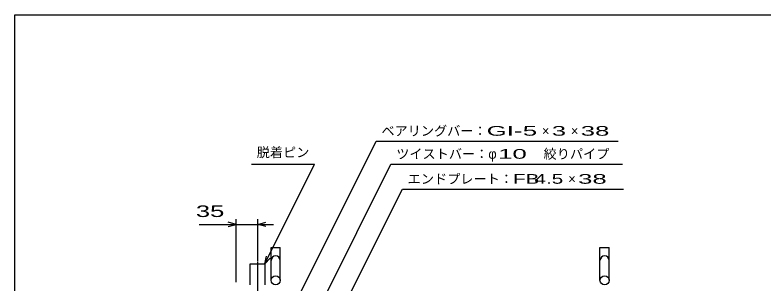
# Model space of a CAD drawing. Units: millimetres, scale not verified. Extents: x -1456 to 1389, y -1026 to 839.
# Drawn here: x -1379 to -242, y 431 to 839 of the extents above; entities that cross this region are included whole.
import ezdxf
from ezdxf.enums import TextEntityAlignment as Align

# ---------------------------------------------------------------- set-up
doc = ezdxf.new("R2010")
doc.units = ezdxf.units.MM
doc.header["$LTSCALE"] = 8
doc.linetypes.add('LONG_DASHED_DOTTED', pattern=[15.25, 12, -1.5, 0.25, -1.5])
for name, color, linetype, lineweight in [('0_2', 150, 'Continuous', 25), ('19', 6, 'Continuous', 25), ('22', 4, 'Continuous', 25)]:
    doc.layers.add(name, color=color, linetype=linetype, lineweight=lineweight)
doc.styles.add('ベクトル', font='')
doc.styles.get('ベクトル').set_extended_font_data('ベクトル')

msp = doc.modelspace()

# ---------------------------------------------------------------- linework, layer by layer
at = {"layer": '0_2'}
for p, q in [((-1379.2, -921.2), (-1379.2, 838.8)), ((-1379.2, 838.8), (1388.8, 838.8))]:
    msp.add_line(p, q, dxfattribs=at)
at = {"layer": '19'}
for p, q in [((-990, 435.5), (-990, 485.5)), ((-990, 485.5), (-976, 485.5)), ((-976, 435.5), (-976, 485.5)), ((-490, 435.5), (-490, 485.5)), ((-490, 485.5), (-476, 485.5)), ((-476, 435.5), (-476, 485.5)), ((-1021.5, 428.5), (-1021.5, 460.5)), ((-1021.5, 460.5), (-999.5, 460.5)), ((-999.5, 460.5), (-999.5, 428.5))]:
    msp.add_line(p, q, dxfattribs=at)
at = {"layer": '19', "linetype": 'LONG_DASHED_DOTTED'}
msp.add_line((-1010.5, 463.5), (-1010.5, 395.5), dxfattribs=at)
at = {"layer": '19'}
for centre in [(-983, 435.5), (-483, 435.5)]:
    msp.add_circle(centre, 7, dxfattribs=at)
for centre in [(-983, 465.5), (-483, 465.5)]:
    msp.add_arc(centre, 7, 0, 180, dxfattribs=at)
at = {"layer": '22'}
for p, q in [((-993, 321.5), (-830.25, 647)), ((-830.25, 647), (-462.25, 647)), ((-1019.75, 612), (-923.75, 612)), ((-999.5, 460.5), (-923.75, 612)), ((-928, 371.5), (-807.75, 612)), ((-807.75, 612), (-455.75, 612)), ((-868, 418.5), (-790.25, 574)), ((-790.25, 574), (-454.25, 574)), ((-1043, 520.5), (-1055, 523.7)), ((-1043, 432.5), (-1043, 528.5)), ((-1010, 464.496), (-1010, 528.5)), ((-1010, 520.5), (-998, 523.7)), ((-1099, 520.5), (-1043, 520.5)), ((-1055, 517.3), (-1043, 520.5)), ((-1043, 520.5), (-1010, 520.5)), ((-998, 517.3), (-1010, 520.5)), ((-1010, 520.5), (-986, 520.5)), ((-999.5, 460.5), (-997.1, 472.18)), ((-999.5, 460.5), (-991.5, 469.3))]:
    msp.add_line(p, q, dxfattribs=at)

# ---------------------------------------------------------------- texts
at = {"layer": '22', "color": 2, "style": 'ベクトル'}
for s, p in [('ベアリングバー：', (-822.25, 662.6)), ('×', (-578.25, 662.6)), ('×', (-534.25, 662.6)), ('脱着ピン', (-1011.75, 630)), ('絞りパイプ', (-575.75, 627.6)), ('ツイストバー：', (-799.75, 627.6)), ('φ', (-659.75, 627.6)), ('エンドプレート：', (-782.25, 589.6)), ('×', (-538.25, 589.6))]:
    msp.add_text(s, height=14.66, dxfattribs=at).set_placement(p, align=Align.MIDDLE_LEFT)
for s, height, width, p in [('GI-', 14.66, 2, (-662.25, 662.6)), (' 5 ', 14.66, 2, (-618.25, 662.6)), (' 3 ', 14.66, 2, (-574.25, 662.6)), (' 38 ', 14.66, 2, (-530.25, 662.6)), (' 10 ', 14.66, 2, (-655.75, 627.6)), ('FB', 14.66, 1.6, (-622.25, 589.6)), (' 4.5 ', 14.66, 1.6, (-598.25, 589.6)), (' 38 ', 14.66, 2, (-534.25, 589.6)), (' 35 ', 17.6, 1.65, (-1115, 540.5))]:
    msp.add_text(s, height=height, dxfattribs=dict(at, width=width)).set_placement(p, align=Align.MIDDLE_LEFT)

doc.saveas('drawing.dxf')
